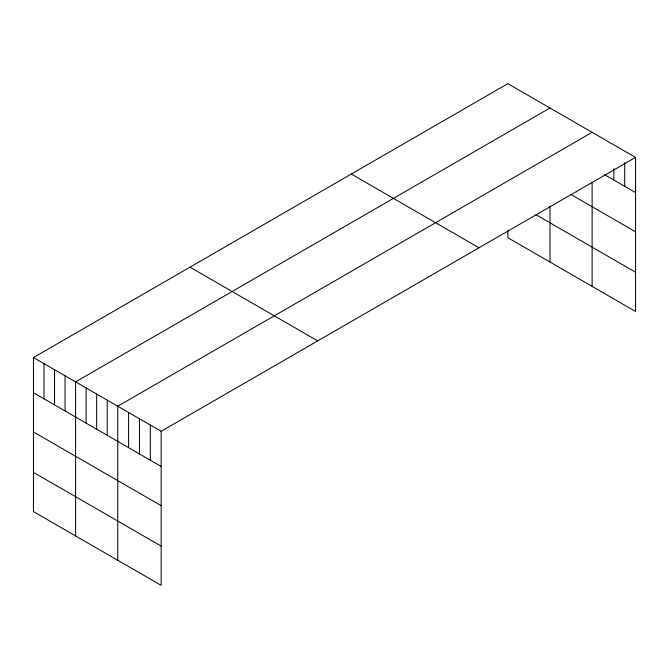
<?xml version="1.0" encoding="UTF-8"?>
<svg xmlns="http://www.w3.org/2000/svg" width="669" height="669" viewBox="0 0 669 669"><rect width="100%" height="100%" fill="white"/><g stroke="black" fill="none" stroke-linecap="round" stroke-linejoin="round"><path stroke-width="1" d="M33.45 357.547L161.162 431.288L161.162 585.333L33.45 511.601L33.45 357.547L507.838 83.667L635.55 157.399L635.55 311.453L507.838 237.712L507.838 230.671M549.985 108.002L75.597 381.882L75.597 535.936M592.124 132.328L117.744 406.217L117.744 560.262M161.162 431.288L635.55 157.399M604.793 174.81L635.55 192.572M571.058 194.562L635.55 231.8M535.936 214.707L635.55 272.216M351.292 174.049L479.004 247.781M189.996 267.165L317.708 340.906M33.45 392.72L161.162 466.452M33.45 431.948L161.162 505.689M33.45 472.373L161.162 546.105M624.695 162.508L624.695 186.3M613.841 168.655L613.841 180.036M592.124 182.587L592.124 286.382M549.985 206.236L549.985 262.047M150.308 425.016L150.308 460.188M139.453 418.752L139.453 453.916M128.599 412.48L128.599 447.653M107.207 400.129L107.207 435.302M96.671 394.049L96.671 429.222M86.134 387.961L86.134 423.134M65.06 375.802L65.06 410.967M54.524 369.714L54.524 404.887M43.987 363.635L43.987 398.808"/></g></svg>
